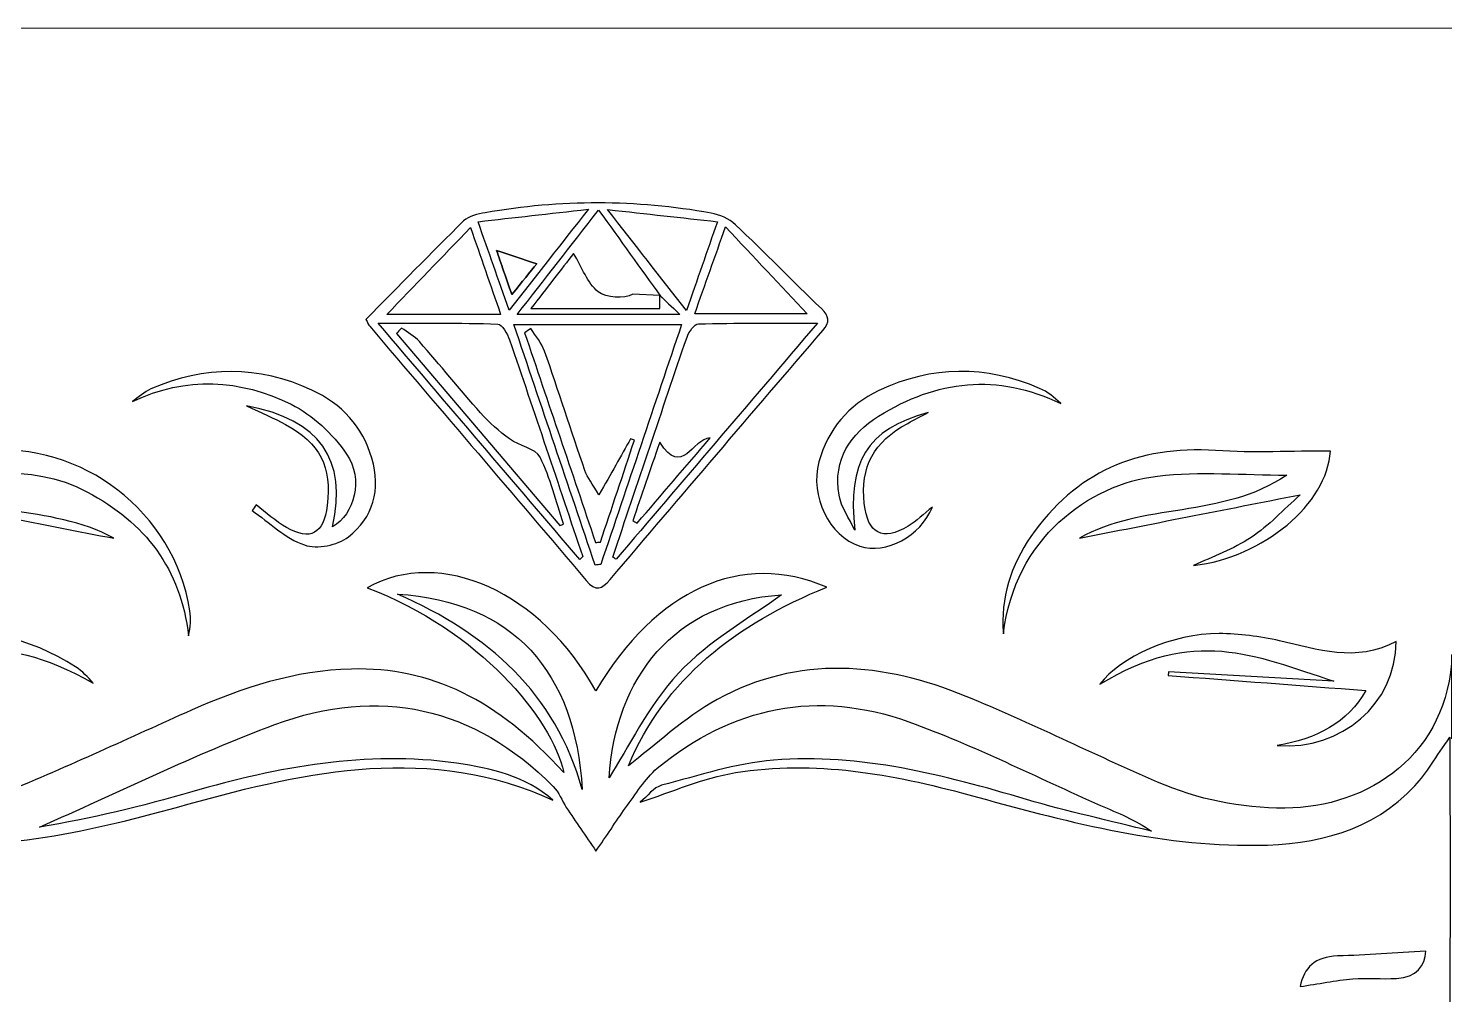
# Model space of a CAD drawing. Header units: millimetres. Extents: x -25 to 25, y -24.5 to 25.5.
# Drawn here: x -6.32 to 9.77, y 14.49 to 25.47 of the extents above; entities that cross this region are included whole.
import ezdxf

# ---------------------------------------------------------------- set-up
doc = ezdxf.new("R2010")
doc.units = ezdxf.units.MM
doc.header["$MEASUREMENT"] = 0
doc.layers.add('Layer 1', color=7, linetype='Continuous')

msp = doc.modelspace()

# ---------------------------------------------------------------- linework, layer by layer
at = {"layer": 'Layer 1', "color": 250, "lineweight": 18}
msp.add_open_spline([(21.2677, 25.4697), (21.2677, 25.4697), (-21.2323, 25.4697), (-21.2323, 25.4697), (-23.2977, 25.4697), (-24.9823, 23.7851), (-24.9823, 21.7197), (-24.9823, 21.7197), (-24.9823, -20.7803), (-24.9823, -20.7803), (-24.9823, -22.8457), (-23.2977, -24.5303), (-21.2323, -24.5303), (-21.2323, -24.5303), (21.2677, -24.5303), (21.2677, -24.5303), (23.3331, -24.5303), (25.0177, -22.8457), (25.0177, -20.7803), (25.0177, -20.7803), (25.0177, 21.7197), (25.0177, 21.7197), (25.0177, 23.7851), (23.3331, 25.4697), (21.2677, 25.4697)], degree=3, knots=[0, 0, 0, 0, 0.125, 0.125, 0.125, 0.25, 0.25, 0.25, 0.375, 0.375, 0.375, 0.5, 0.5, 0.5, 0.625, 0.625, 0.625, 0.75, 0.75, 0.75, 0.875, 0.875, 0.875, 1, 1, 1, 1], dxfattribs=at)
at = {"layer": 'Layer 1', "color": 250}
for points, knots in [([(-2.4852, 22.162), (-2.1089, 22.5438), (-1.7474, 22.9178), (-1.3757, 23.2811), (-1.3179, 23.3376), (-1.2156, 23.3596), (-1.1301, 23.3746), (-0.2754, 23.525), (0.5806, 23.5232), (1.4338, 23.3707), (1.5321, 23.353), (1.6402, 23.3058), (1.7116, 23.2383), (2.0423, 22.9266), (2.359, 22.5993), (2.6875, 22.285), (2.7792, 22.1968), (2.7867, 22.1328), (2.7033, 22.0367), (1.8968, 21.0957), (1.0916, 20.1533), (0.2886, 19.2087), (0.1942, 19.0976), (0.1255, 19.0686), (0.0161, 19.1977), (-0.8011, 20.1621), (-1.6231, 21.1221), (-2.4428, 22.0843), (-2.4582, 22.1025), (-2.4666, 22.1271), (-2.4852, 22.162)], [0, 0, 0, 0, 0.1, 0.1, 0.1, 0.2, 0.2, 0.2, 0.3, 0.3, 0.3, 0.4, 0.4, 0.4, 0.5, 0.5, 0.5, 0.6, 0.6, 0.6, 0.7, 0.7, 0.7, 0.8, 0.8, 0.8, 0.9, 0.9, 0.9, 1, 1, 1, 1]), ([(0.0408, 23.4147), (-0.4134, 23.3632), (-0.7993, 23.3195), (-1.2121, 23.2727), (-1.0912, 22.9288), (-0.9832, 22.6227), (-0.8584, 22.267), (-0.5519, 22.6581), (-0.2767, 23.01), (0.0408, 23.4147)], [0, 0, 0, 0, 0.3333333, 0.3333333, 0.3333333, 0.6666667, 0.6666667, 0.6666667, 1, 1, 1, 1]), ([(0.8543, 22.4345), (0.8543, 22.4345), (0.8615, 22.427), (0.8615, 22.427), (0.6338, 22.7427), (0.4063, 23.0585), (0.1572, 23.4042), (-0.1666, 22.9892), (-0.4553, 22.6192), (-0.7676, 22.2193), (-0.7676, 22.2193), (1.0811, 22.2193), (1.0811, 22.2193), (0.9787, 22.3163), (0.9161, 22.3753), (0.8543, 22.4345)], [0, 0, 0, 0, 0.2, 0.2, 0.2, 0.4, 0.4, 0.4, 0.6, 0.6, 0.6, 0.8, 0.8, 0.8, 1, 1, 1, 1]), ([(1.1542, 22.2625), (1.2795, 22.6201), (1.3888, 22.9341), (1.507, 23.2732), (1.0961, 23.3186), (0.7097, 23.361), (0.26, 23.4108), (0.5761, 23.0047), (0.8508, 22.6523), (1.1542, 22.2625)], [0, 0, 0, 0, 0.3333333, 0.3333333, 0.3333333, 0.6666667, 0.6666667, 0.6666667, 1, 1, 1, 1]), ([(-0.9558, 22.2197), (-1.0741, 22.5615), (-1.1829, 22.8763), (-1.2972, 23.2057), (-1.6222, 22.8692), (-1.9331, 22.5465), (-2.2483, 22.2197), (-2.2483, 22.2197), (-0.9558, 22.2197), (-0.9558, 22.2197)], [0, 0, 0, 0, 0.3333333, 0.3333333, 0.3333333, 0.6666667, 0.6666667, 0.6666667, 1, 1, 1, 1]), ([(1.2491, 22.2277), (1.2491, 22.2277), (2.5261, 22.2277), (2.5261, 22.2277), (2.2241, 22.5482), (1.922, 22.8697), (1.5983, 23.2128), (1.4783, 22.8728), (1.3686, 22.5632), (1.2491, 22.2277)], [0, 0, 0, 0, 0.3333333, 0.3333333, 0.3333333, 0.6666667, 0.6666667, 0.6666667, 1, 1, 1, 1]), ([(-0.8272, 22.444), (-0.8982, 22.6476), (-0.9511, 22.7993), (-1.0027, 22.9475), (-0.8404, 22.8932), (-0.7011, 22.847), (-0.5463, 22.7953), (-0.6229, 22.6997), (-0.7077, 22.593), (-0.8272, 22.444)], [0, 0, 0, 0, 0.3333333, 0.3333333, 0.3333333, 0.6666667, 0.6666667, 0.6666667, 1, 1, 1, 1]), ([(0.8543, 22.4345), (0.8543, 22.4345), (0.8543, 22.2862), (0.8543, 22.2862), (0.8543, 22.2862), (-0.6119, 22.2862), (-0.6119, 22.2862), (-0.4298, 22.5217), (-0.2702, 22.7272), (-0.1261, 22.9133), (-0.0299, 22.7532), (0.0288, 22.5742), (0.1527, 22.4767), (0.2413, 22.4071), (0.45, 22.3921), (0.5447, 22.4507), (0.5447, 22.4507), (0.8543, 22.4345), (0.8543, 22.4345)], [0, 0, 0, 0, 0.1666667, 0.1666667, 0.1666667, 0.3333333, 0.3333333, 0.3333333, 0.5, 0.5, 0.5, 0.6666667, 0.6666667, 0.6666667, 0.8333333, 0.8333333, 0.8333333, 1, 1, 1, 1]), ([(-0.0567, 19.435), (-0.0457, 19.446), (-0.0342, 19.4566), (-0.0237, 19.4676), (-0.2992, 20.2891), (-0.5739, 21.1107), (-0.8544, 21.9305), (-0.8782, 22.0001), (-0.9408, 22.1091), (-0.9881, 22.1103), (-1.4211, 22.1245), (-1.8546, 22.1187), (-2.3458, 22.1187), (-1.5542, 21.191), (-0.8054, 20.313), (-0.0567, 19.435)], [0, 0, 0, 0, 0.2, 0.2, 0.2, 0.4, 0.4, 0.4, 0.6, 0.6, 0.6, 0.8, 0.8, 0.8, 1, 1, 1, 1]), ([(-0.2816, 19.8202), (-0.2816, 19.8202), (-2.1384, 22.0017), (-2.1384, 22.0017), (-2.1204, 22.023), (-2.1019, 22.0441), (-2.0833, 22.0652), (-2.0142, 22.0141), (-1.9334, 21.9735), (-1.8778, 21.9105), (-1.6428, 21.6437), (-1.4197, 21.3667), (-1.1833, 21.1017), (-1.0854, 20.9915), (-0.9721, 20.8913), (-0.8531, 20.805), (-0.7432, 20.7251), (-0.5593, 20.6987), (-0.5082, 20.5977), (-0.3878, 20.3613), (-0.3274, 20.0946), (-0.2423, 19.8397), (-0.2556, 19.8331), (-0.2688, 19.8268), (-0.2816, 19.8202)], [0, 0, 0, 0, 0.125, 0.125, 0.125, 0.25, 0.25, 0.25, 0.375, 0.375, 0.375, 0.5, 0.5, 0.5, 0.625, 0.625, 0.625, 0.75, 0.75, 0.75, 0.875, 0.875, 0.875, 1, 1, 1, 1]), ([(0.1183, 19.372), (0.1396, 19.3746), (0.1612, 19.3777), (0.1823, 19.3803), (0.4866, 20.2835), (0.7905, 21.1865), (1.0996, 22.1055), (1.0996, 22.1055), (-0.8054, 22.1055), (-0.8054, 22.1055), (-0.4919, 21.1777), (-0.1868, 20.2746), (0.1183, 19.372)], [0, 0, 0, 0, 0.25, 0.25, 0.25, 0.5, 0.5, 0.5, 0.75, 0.75, 0.75, 1, 1, 1, 1]), ([(-0.6112, 22.0588), (-0.5587, 21.9742), (-0.4896, 21.8953), (-0.4573, 21.8036), (-0.2994, 21.3525), (-0.1544, 20.8973), (0.0017, 20.4453), (0.0291, 20.366), (0.0865, 20.2967), (0.161, 20.1702), (0.2995, 20.4145), (0.4101, 20.6107), (0.5212, 20.807), (0.5357, 20.8017), (0.5498, 20.7963), (0.564, 20.7911), (0.4352, 20.4048), (0.3065, 20.0181), (0.1777, 19.6313), (0.1592, 19.631), (0.1407, 19.6305), (0.1221, 19.6296), (-0.1464, 20.4237), (-0.4149, 21.218), (-0.6836, 22.0117), (-0.6593, 22.0276), (-0.6354, 22.043), (-0.6112, 22.0588)], [0, 0, 0, 0, 0.1111111, 0.1111111, 0.1111111, 0.2222222, 0.2222222, 0.2222222, 0.3333333, 0.3333333, 0.3333333, 0.4444444, 0.4444444, 0.4444444, 0.5555556, 0.5555556, 0.5555556, 0.6666667, 0.6666667, 0.6666667, 0.7777778, 0.7777778, 0.7777778, 0.8888889, 0.8888889, 0.8888889, 1, 1, 1, 1]), ([(2.6425, 22.1187), (2.1438, 22.1187), (1.717, 22.1231), (1.291, 22.1117), (1.2451, 22.1103), (1.182, 22.0213), (1.1613, 21.9608), (0.8768, 21.1296), (0.5982, 20.2962), (0.3182, 19.4636), (0.3305, 19.4552), (0.3433, 19.4468), (0.3556, 19.4385), (1.1008, 20.3121), (1.8461, 21.1852), (2.6425, 22.1187)], [0, 0, 0, 0, 0.2, 0.2, 0.2, 0.4, 0.4, 0.4, 0.6, 0.6, 0.6, 0.8, 0.8, 0.8, 1, 1, 1, 1]), ([(0.4616, 16.615), (0.3536, 16.4553), (0.2451, 16.2957), (0.1273, 16.122), (0.0078, 16.297), (-0.1011, 16.4571), (-0.2099, 16.6171), (-0.2584, 16.6978), (-0.2929, 16.7922), (-0.3573, 16.857), (-1.2608, 17.765), (-2.3381, 17.9987), (-3.5203, 17.5595), (-4.4306, 17.2212), (-5.3046, 16.7868), (-6.1944, 16.3953), (-5.6066, 16.4906), (-5.0321, 16.633), (-4.4636, 16.7957), (-3.4784, 17.0775), (-2.4854, 17.2685), (-1.4562, 17.1212), (-1.0614, 17.0647), (-0.6761, 16.9738), (-0.3612, 16.7031), (-1.7512, 17.3346), (-3.1337, 17.0382), (-4.5091, 16.6542), (-5.5828, 16.3538), (-6.6636, 16.1061), (-7.7868, 16.2167), (-8.6118, 16.2983), (-9.2442, 16.6846), (-9.5524, 17.4956), (-9.6609, 17.7805), (-9.6882, 18.0701), (-9.5652, 18.3638), (-9.5612, 17.9185), (-9.4223, 17.5303), (-9.1216, 17.1987), (-8.8169, 16.8623), (-8.4297, 16.6926), (-7.9927, 16.6347), (-7.5094, 16.5708), (-7.0248, 16.6083), (-6.5749, 16.7926), (-5.8642, 17.0841), (-5.1683, 17.4117), (-4.4662, 17.724), (-3.8872, 17.9815), (-3.2906, 18.1751), (-2.6503, 18.1913), (-1.7441, 18.2138), (-0.9887, 17.8421), (-0.2396, 17.0166), (-0.3741, 17.6305), (-1.1942, 18.6293), (-2.4726, 19.1152), (-1.6334, 19.5796), (-0.4936, 19.065), (0.1252, 17.9422), (0.8065, 19.0958), (1.7832, 19.539), (2.7476, 19.1201), (1.7171, 18.7056), (0.9022, 18.0701), (0.4952, 17.093), (0.7981, 17.3227), (1.1236, 17.634), (1.5041, 17.8443), (2.4288, 18.3546), (3.3923, 18.266), (4.3333, 17.8796), (5.0663, 17.5785), (5.7767, 17.2221), (6.5047, 16.9068), (6.9638, 16.7085), (7.4466, 16.6105), (7.9528, 16.6113), (8.9015, 16.6127), (9.8151, 17.2313), (9.8491, 18.3558), (9.8491, 18.3558), (9.8491, 17.3972), (9.8491, 17.3972), (10.0581, 17.6142), (10.2618, 17.7487), (10.2896, 18.0485), (10.3958, 19.2021), (10.5198, 20.3548), (10.6385, 21.5075), (10.6455, 21.5798), (10.6587, 21.6508), (10.6737, 21.7571), (11.0922, 21.6138), (11.4286, 21.3822), (11.7506, 21.1305), (12.2717, 20.723), (12.6867, 20.2186), (13.0356, 19.6607), (13.1321, 19.5063), (13.2265, 19.4808), (13.3988, 19.5173), (14.3588, 19.7233), (15.3185, 19.7577), (16.267, 19.4433), (16.3596, 19.4128), (16.4496, 19.3758), (16.5663, 19.3317), (16.2273, 18.9141), (15.905, 18.5168), (15.5817, 18.12), (15.1376, 17.575), (14.706, 17.0185), (14.2416, 16.4915), (14.0263, 16.2476), (14.0321, 15.9931), (14.0445, 15.7153), (14.3845, 15.6735), (14.6512, 15.7586), (14.9127, 15.9812), (15.7188, 16.6678), (16.5492, 17.3266), (17.3703, 17.9965), (17.459, 18.0683), (17.5488, 18.1393), (17.6648, 18.2325), (17.8663, 17.7571), (17.9951, 17.2843), (17.9886, 16.8006), (17.9801, 16.2158), (17.911, 15.6311), (17.8426, 15.0495), (17.8227, 14.8832), (17.8475, 14.7998), (17.9903, 14.71), (18.8532, 14.1666), (19.5628, 13.4752), (20.0178, 12.5473), (20.04, 12.5033), (20.0611, 12.4583), (20.0792, 12.412), (20.085, 12.398), (20.0801, 12.3798), (20.0801, 12.3326), (19.6501, 12.2877), (19.2171, 12.2413), (18.7836, 12.1972), (18.0423, 12.1223), (17.302, 12.0323), (16.5593, 11.9825), (16.2242, 11.96), (15.9798, 11.8282), (15.7735, 11.5592), (15.9508, 11.3427), (16.1396, 11.1725), (16.4676, 11.1451), (17.6463, 11.0458), (18.8228, 10.915), (20.0002, 10.795), (20.0236, 10.7923), (20.0457, 10.7796), (20.1401, 10.7465), (19.905, 10.3808), (19.7246, 9.9906), (19.4463, 9.693), (19.0306, 9.2498), (18.5596, 8.8542), (18.0842, 8.4737), (17.8963, 8.3242), (17.8051, 8.2276), (17.8633, 7.9643), (18.0758, 7.004), (18.0811, 6.0426), (17.7505, 5.0993), (17.7341, 5.0526), (17.7177, 5.0055), (17.6983, 4.96), (17.6926, 4.9463), (17.6763, 4.938), (17.6397, 4.9036), (17.3703, 5.1218), (17.0956, 5.3428), (16.8231, 5.5655), (16.1757, 6.0942), (15.5186, 6.6123), (14.8867, 7.1587), (14.6376, 7.374), (14.3792, 7.4436), (14.048, 7.3973), (14.0401, 7.1393), (14.0141, 6.8981), (14.2196, 6.6547), (14.9723, 5.7635), (15.6986, 4.8502), (16.435, 3.945), (16.4711, 3.9003), (16.5051, 3.8545), (16.5593, 3.7848), (16.0787, 3.5802), (15.591, 3.4497), (15.0908, 3.4572), (14.5225, 3.4656), (13.9536, 3.53), (13.3896, 3.605), (13.2097, 3.6292), (13.1272, 3.5992), (13.0342, 3.4518), (12.4948, 2.5968), (11.8105, 1.8913), (10.8915, 1.438), (10.828, 1.4067), (10.761, 1.3811), (10.664, 1.3392), (10.6067, 1.8917), (10.5506, 2.4143), (10.4977, 2.9373), (10.4267, 3.6376), (10.3473, 4.337), (10.2953, 5.0385), (10.2742, 5.3212), (10.0841, 5.4707), (9.9271, 5.6567), (9.876, 5.7172), (9.8147, 5.797), (9.8147, 5.8676), (9.8151, 8.8825), (9.8217, 11.897), (9.827, 14.9115), (9.8283, 15.7223), (9.827, 16.5333), (9.827, 17.4188), (9.6647, 17.19), (9.5651, 17.0105), (9.4292, 16.865), (8.9425, 16.3433), (8.3118, 16.1956), (7.6248, 16.1885), (6.4998, 16.1775), (5.4315, 16.4698), (4.3607, 16.7622), (3.4937, 16.9986), (2.6101, 17.1595), (1.711, 17.014), (1.3422, 16.9545), (0.99, 16.794), (0.6301, 16.6793), (0.7108, 16.745), (0.7818, 16.8465), (0.8731, 16.8702), (1.2933, 16.9805), (1.7153, 17.1193), (2.144, 17.1551), (3.1313, 17.2376), (4.0781, 16.9867), (5.0177, 16.7093), (5.4856, 16.5712), (5.9641, 16.4672), (6.4377, 16.3481), (6.2538, 16.4791), (6.0541, 16.5562), (5.8587, 16.6418), (5.1333, 16.9597), (4.4247, 17.3236), (3.6816, 17.5908), (2.6467, 17.963), (1.6752, 17.7676), (0.8237, 17.0638), (0.6786, 16.9438), (0.5811, 16.7662), (0.4616, 16.615)], [0, 0, 0, 0, 0.0111111, 0.0111111, 0.0111111, 0.0222222, 0.0222222, 0.0222222, 0.0333333, 0.0333333, 0.0333333, 0.0444444, 0.0444444, 0.0444444, 0.0555556, 0.0555556, 0.0555556, 0.0666667, 0.0666667, 0.0666667, 0.0777778, 0.0777778, 0.0777778, 0.0888889, 0.0888889, 0.0888889, 0.1, 0.1, 0.1, 0.1111111, 0.1111111, 0.1111111, 0.1222222, 0.1222222, 0.1222222, 0.1333333, 0.1333333, 0.1333333, 0.1444444, 0.1444444, 0.1444444, 0.1555556, 0.1555556, 0.1555556, 0.1666667, 0.1666667, 0.1666667, 0.1777778, 0.1777778, 0.1777778, 0.1888889, 0.1888889, 0.1888889, 0.2, 0.2, 0.2, 0.2111111, 0.2111111, 0.2111111, 0.2222222, 0.2222222, 0.2222222, 0.2333333, 0.2333333, 0.2333333, 0.2444444, 0.2444444, 0.2444444, 0.2555556, 0.2555556, 0.2555556, 0.2666667, 0.2666667, 0.2666667, 0.2777778, 0.2777778, 0.2777778, 0.2888889, 0.2888889, 0.2888889, 0.3, 0.3, 0.3, 0.3111111, 0.3111111, 0.3111111, 0.3222222, 0.3222222, 0.3222222, 0.3333333, 0.3333333, 0.3333333, 0.3444444, 0.3444444, 0.3444444, 0.3555556, 0.3555556, 0.3555556, 0.3666667, 0.3666667, 0.3666667, 0.3777778, 0.3777778, 0.3777778, 0.3888889, 0.3888889, 0.3888889, 0.4, 0.4, 0.4, 0.4111111, 0.4111111, 0.4111111, 0.4222222, 0.4222222, 0.4222222, 0.4333333, 0.4333333, 0.4333333, 0.4444444, 0.4444444, 0.4444444, 0.4555556, 0.4555556, 0.4555556, 0.4666667, 0.4666667, 0.4666667, 0.4777778, 0.4777778, 0.4777778, 0.4888889, 0.4888889, 0.4888889, 0.5, 0.5, 0.5, 0.5111111, 0.5111111, 0.5111111, 0.5222222, 0.5222222, 0.5222222, 0.5333333, 0.5333333, 0.5333333, 0.5444444, 0.5444444, 0.5444444, 0.5555556, 0.5555556, 0.5555556, 0.5666667, 0.5666667, 0.5666667, 0.5777778, 0.5777778, 0.5777778, 0.5888889, 0.5888889, 0.5888889, 0.6, 0.6, 0.6, 0.6111111, 0.6111111, 0.6111111, 0.6222222, 0.6222222, 0.6222222, 0.6333333, 0.6333333, 0.6333333, 0.6444444, 0.6444444, 0.6444444, 0.6555556, 0.6555556, 0.6555556, 0.6666667, 0.6666667, 0.6666667, 0.6777778, 0.6777778, 0.6777778, 0.6888889, 0.6888889, 0.6888889, 0.7, 0.7, 0.7, 0.7111111, 0.7111111, 0.7111111, 0.7222222, 0.7222222, 0.7222222, 0.7333333, 0.7333333, 0.7333333, 0.7444444, 0.7444444, 0.7444444, 0.7555556, 0.7555556, 0.7555556, 0.7666667, 0.7666667, 0.7666667, 0.7777778, 0.7777778, 0.7777778, 0.7888889, 0.7888889, 0.7888889, 0.8, 0.8, 0.8, 0.8111111, 0.8111111, 0.8111111, 0.8222222, 0.8222222, 0.8222222, 0.8333333, 0.8333333, 0.8333333, 0.8444444, 0.8444444, 0.8444444, 0.8555556, 0.8555556, 0.8555556, 0.8666667, 0.8666667, 0.8666667, 0.8777778, 0.8777778, 0.8777778, 0.8888889, 0.8888889, 0.8888889, 0.9, 0.9, 0.9, 0.9111111, 0.9111111, 0.9111111, 0.9222222, 0.9222222, 0.9222222, 0.9333333, 0.9333333, 0.9333333, 0.9444444, 0.9444444, 0.9444444, 0.9555556, 0.9555556, 0.9555556, 0.9666667, 0.9666667, 0.9666667, 0.9777778, 0.9777778, 0.9777778, 0.9888889, 0.9888889, 0.9888889, 1, 1, 1, 1]), ([(-3.7318, 20.0565), (-3.6184, 19.97), (-3.5127, 19.8695), (-3.3896, 19.7998), (-3.1118, 19.6428), (-2.9663, 19.7266), (-2.9262, 20.0507), (-2.8719, 20.4903), (-3.0056, 20.7545), (-3.3984, 20.9688), (-3.5307, 21.0407), (-3.6706, 21.1002), (-3.8403, 21.181), (-3.0038, 21.0235), (-2.6964, 20.5751), (-2.8648, 19.8065), (-2.6179, 19.9493), (-2.5072, 20.3457), (-2.7057, 20.6337), (-2.8627, 20.8608), (-3.0893, 21.0782), (-3.3349, 21.1986), (-3.9153, 21.4835), (-4.5242, 21.5236), (-5.1381, 21.229), (-5.0679, 21.2783), (-5.0036, 21.3406), (-4.9268, 21.3741), (-4.3174, 21.6382), (-3.7062, 21.6391), (-3.1008, 21.3608), (-2.7603, 21.2043), (-2.5253, 20.9472), (-2.4177, 20.5852), (-2.3119, 20.2311), (-2.4044, 19.9118), (-2.6844, 19.6922), (-2.8062, 19.597), (-3.0422, 19.5506), (-3.1846, 19.6005), (-3.4016, 19.6763), (-3.5823, 19.8553), (-3.7786, 19.9907), (-3.7631, 20.0123), (-3.7477, 20.0343), (-3.7318, 20.0565)], [0, 0, 0, 0, 0.0666667, 0.0666667, 0.0666667, 0.1333333, 0.1333333, 0.1333333, 0.2, 0.2, 0.2, 0.2666667, 0.2666667, 0.2666667, 0.3333333, 0.3333333, 0.3333333, 0.4, 0.4, 0.4, 0.4666667, 0.4666667, 0.4666667, 0.5333333, 0.5333333, 0.5333333, 0.6, 0.6, 0.6, 0.6666667, 0.6666667, 0.6666667, 0.7333333, 0.7333333, 0.7333333, 0.8, 0.8, 0.8, 0.8666667, 0.8666667, 0.8666667, 0.9333333, 0.9333333, 0.9333333, 1, 1, 1, 1]), ([(3.0673, 19.7673), (2.984, 20.5447), (3.1943, 20.9121), (3.9016, 21.1047), (3.8236, 21.0642), (3.7451, 21.0245), (3.6675, 20.9822), (3.2812, 20.7722), (3.1286, 20.4883), (3.1753, 20.0698), (3.2132, 19.7281), (3.3813, 19.6386), (3.6718, 19.8132), (3.7697, 19.8722), (3.8531, 19.9547), (3.948, 20.0301), (3.8165, 19.6998), (3.4201, 19.4882), (3.1246, 19.5865), (2.775, 19.7025), (2.554, 20.1531), (2.6603, 20.5443), (2.7626, 20.9173), (2.9941, 21.1881), (3.3402, 21.3535), (3.9431, 21.6418), (4.5547, 21.641), (5.1663, 21.3795), (5.2555, 21.3416), (5.333, 21.2767), (5.4053, 21.2083), (4.6843, 21.5541), (3.9951, 21.4747), (3.3381, 21.0642), (3.0175, 20.864), (2.8186, 20.5681), (2.8878, 20.1681), (2.9121, 20.0283), (3.0051, 19.9005), (3.0673, 19.7673)], [0, 0, 0, 0, 0.0769231, 0.0769231, 0.0769231, 0.1538462, 0.1538462, 0.1538462, 0.2307692, 0.2307692, 0.2307692, 0.3076923, 0.3076923, 0.3076923, 0.3846154, 0.3846154, 0.3846154, 0.4615385, 0.4615385, 0.4615385, 0.5384615, 0.5384615, 0.5384615, 0.6153846, 0.6153846, 0.6153846, 0.6923077, 0.6923077, 0.6923077, 0.7692308, 0.7692308, 0.7692308, 0.8461538, 0.8461538, 0.8461538, 0.9230769, 0.9230769, 0.9230769, 1, 1, 1, 1]), ([(-8.2178, 20.6038), (-7.7512, 20.6271), (-7.2926, 20.6351), (-6.8371, 20.6752), (-5.7021, 20.7745), (-4.6684, 19.982), (-4.4849, 18.854), (-4.4699, 18.7632), (-4.4748, 18.6692), (-4.5008, 18.5673), (-4.5872, 19.3311), (-4.9938, 19.8537), (-5.6539, 20.2047), (-6.3141, 20.5562), (-7.0104, 20.3762), (-7.7018, 20.3471), (-6.9759, 19.8996), (-6.0646, 20.0746), (-5.3506, 19.6765), (-6.1562, 19.8343), (-6.9834, 19.9961), (-7.7852, 20.1531), (-7.6997, 19.8858), (-7.4007, 19.6707), (-6.6422, 19.3708), (-7.3786, 19.4171), (-8.0511, 19.9577), (-8.2178, 20.6038)], [0, 0, 0, 0, 0.1111111, 0.1111111, 0.1111111, 0.2222222, 0.2222222, 0.2222222, 0.3333333, 0.3333333, 0.3333333, 0.4444444, 0.4444444, 0.4444444, 0.5555556, 0.5555556, 0.5555556, 0.6666667, 0.6666667, 0.6666667, 0.7777778, 0.7777778, 0.7777778, 0.8888889, 0.8888889, 0.8888889, 1, 1, 1, 1]), ([(0.8512, 20.769), (1.1118, 20.3583), (1.216, 20.8086), (1.4253, 20.8157), (1.1432, 20.4867), (0.8685, 20.167), (0.5942, 19.8468), (0.5778, 19.8566), (0.5615, 19.8667), (0.5456, 19.8763), (0.6431, 20.1621), (0.741, 20.4478), (0.8512, 20.769)], [0, 0, 0, 0, 0.25, 0.25, 0.25, 0.5, 0.5, 0.5, 0.75, 0.75, 0.75, 1, 1, 1, 1]), ([(4.755, 18.59), (4.7175, 18.9965), (4.8427, 19.3705), (5.0676, 19.6963), (5.5712, 20.4261), (6.2795, 20.7321), (7.165, 20.6731), (7.5975, 20.644), (8.0341, 20.6677), (8.4685, 20.6677), (8.4327, 20.0645), (7.7103, 19.4612), (6.9145, 19.3665), (7.1301, 19.4687), (7.366, 19.5521), (7.5688, 19.6857), (7.7691, 19.818), (7.9353, 20.0015), (8.1271, 20.1712), (7.2518, 19.9992), (6.417, 19.8347), (5.6193, 19.6778), (6.32, 20.0826), (7.2438, 19.8961), (7.9727, 20.394), (7.4828, 20.394), (6.9872, 20.4411), (6.5038, 20.3828), (5.7282, 20.2903), (4.8816, 19.6768), (4.755, 18.59)], [0, 0, 0, 0, 0.1, 0.1, 0.1, 0.2, 0.2, 0.2, 0.3, 0.3, 0.3, 0.4, 0.4, 0.4, 0.5, 0.5, 0.5, 0.6, 0.6, 0.6, 0.7, 0.7, 0.7, 0.8, 0.8, 0.8, 0.9, 0.9, 0.9, 1, 1, 1, 1]), ([(-0.0287, 16.824), (-0.1072, 18.1627), (-0.8106, 18.9591), (-2.1273, 19.0421), (-1.0914, 18.5878), (-0.3374, 17.9193), (-0.0287, 16.824)], [0, 0, 0, 0, 0.5, 0.5, 0.5, 1, 1, 1, 1]), ([(0.2756, 16.9545), (0.4943, 17.2948), (0.7183, 17.7756), (1.0631, 18.1425), (1.4123, 18.5142), (1.8811, 18.7735), (2.2335, 19.0346), (1.0093, 18.9495), (0.3492, 18.09), (0.2756, 16.9545)], [0, 0, 0, 0, 0.3333333, 0.3333333, 0.3333333, 0.6666667, 0.6666667, 0.6666667, 1, 1, 1, 1]), ([(-8.6068, 17.9457), (-8.4226, 17.5836), (-8.0583, 17.3971), (-7.5529, 17.331), (-8.2761, 17.2132), (-8.9583, 17.794), (-8.9596, 18.4996), (-8.4627, 18.2398), (-7.9926, 18.4361), (-7.5137, 18.545), (-6.8923, 18.6861), (-6.3156, 18.5565), (-5.7837, 18.2151), (-5.7071, 18.1662), (-5.6413, 18.1005), (-5.5822, 18.0303), (-6.7098, 18.6755), (-7.2703, 18.3452), (-8.2527, 18.052), (-7.6411, 18.0877), (-7.0291, 18.1233), (-6.4174, 18.1596), (-6.4166, 18.1441), (-6.4157, 18.1291), (-6.4148, 18.1137), (-7.1489, 18.0572), (-7.8832, 18.0012), (-8.6068, 17.9457)], [0, 0, 0, 0, 0.1111111, 0.1111111, 0.1111111, 0.2222222, 0.2222222, 0.2222222, 0.3333333, 0.3333333, 0.3333333, 0.4444444, 0.4444444, 0.4444444, 0.5555556, 0.5555556, 0.5555556, 0.6666667, 0.6666667, 0.6666667, 0.7777778, 0.7777778, 0.7777778, 0.8888889, 0.8888889, 0.8888889, 1, 1, 1, 1]), ([(9.2151, 18.5021), (9.212, 17.7921), (8.5942, 17.2668), (7.8657, 17.322), (8.3053, 17.3961), (8.6696, 17.5813), (8.8707, 17.9473), (8.1272, 18.0037), (7.3776, 18.0611), (6.6275, 18.118), (6.6283, 18.1321), (6.6292, 18.1462), (6.6297, 18.1603), (6.6297, 18.1603), (8.5091, 18.0518), (8.5091, 18.0518), (7.5897, 18.3538), (6.9198, 18.6687), (5.8518, 18.0183), (6.0753, 18.3266), (6.6835, 18.5968), (7.2042, 18.5942), (7.4336, 18.5933), (7.6663, 18.563), (7.89, 18.5117), (8.3247, 18.4126), (8.753, 18.26), (9.2151, 18.5021)], [0, 0, 0, 0, 0.1111111, 0.1111111, 0.1111111, 0.2222222, 0.2222222, 0.2222222, 0.3333333, 0.3333333, 0.3333333, 0.4444444, 0.4444444, 0.4444444, 0.5555556, 0.5555556, 0.5555556, 0.6666667, 0.6666667, 0.6666667, 0.7777778, 0.7777778, 0.7777778, 0.8888889, 0.8888889, 0.8888889, 1, 1, 1, 1]), ([(9.5515, 14.9878), (9.547, 14.8207), (9.4473, 14.6876), (9.2185, 14.6757), (9.0545, 14.6673), (8.8882, 14.6858), (8.7246, 14.6712), (8.5266, 14.6541), (8.33, 14.6148), (8.1245, 14.5835), (8.1685, 14.797), (8.2946, 14.9248), (8.5503, 14.9315), (8.8798, 14.9402), (9.2083, 14.9676), (9.5515, 14.9878)], [0, 0, 0, 0, 0.2, 0.2, 0.2, 0.4, 0.4, 0.4, 0.6, 0.6, 0.6, 0.8, 0.8, 0.8, 1, 1, 1, 1])]:
    msp.add_open_spline(points, degree=3, knots=knots, dxfattribs=at)
at = {"layer": 'Layer 1', "color": 7}
msp.add_open_spline([(-0.8272, 22.444), (-0.7077, 22.593), (-0.6229, 22.6997), (-0.5463, 22.7953), (-0.7011, 22.847), (-0.8404, 22.8932), (-1.0027, 22.9475), (-0.9511, 22.7993), (-0.8982, 22.6476), (-0.8272, 22.444)], degree=3, knots=[0, 0, 0, 0, 0.3333333, 0.3333333, 0.3333333, 0.6666667, 0.6666667, 0.6666667, 1, 1, 1, 1], dxfattribs=at)

doc.saveas('drawing.dxf')
